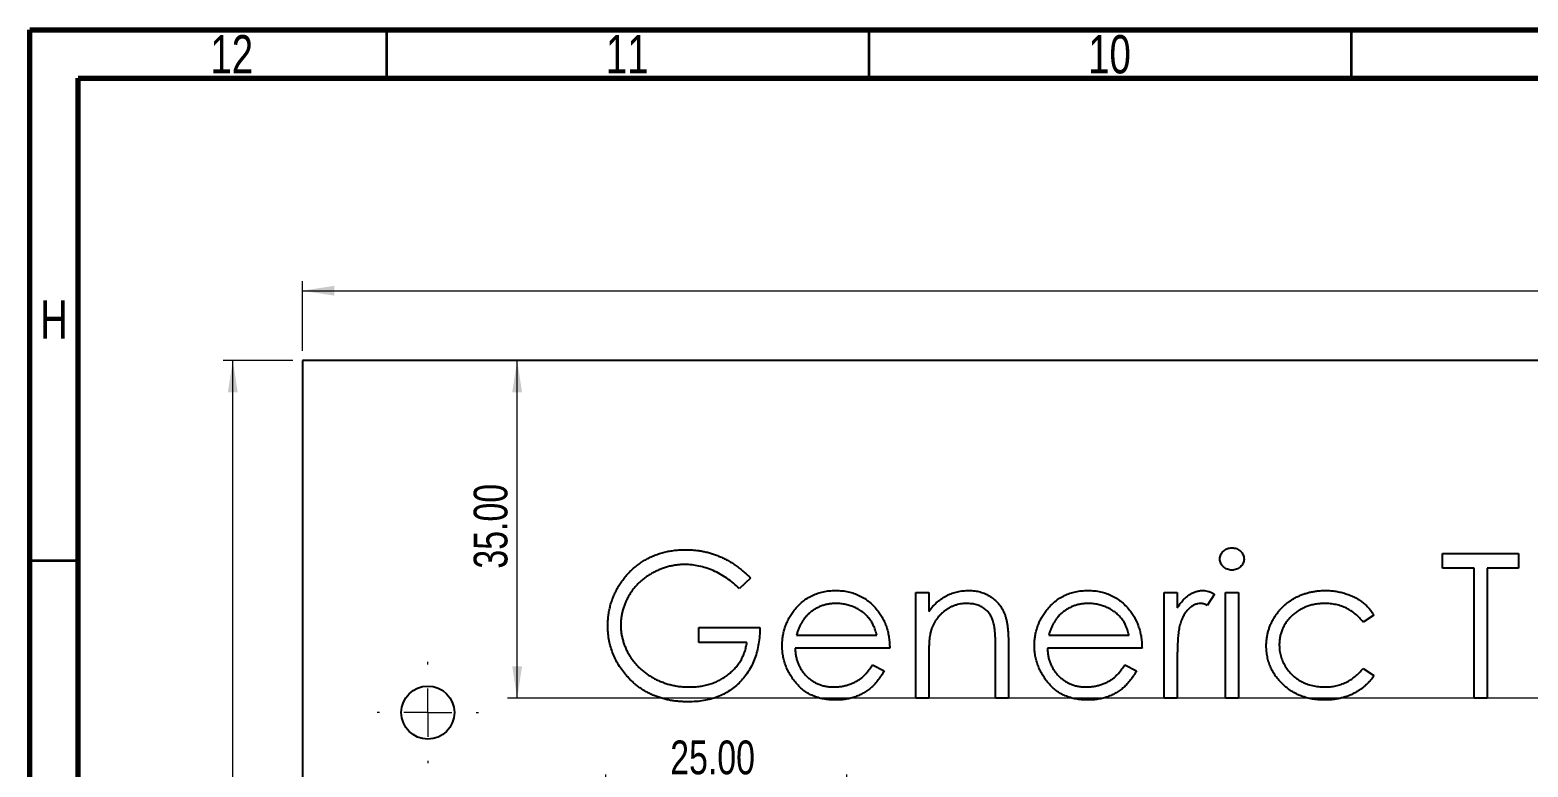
# Model space of a CAD drawing. Header units: millimetres. Extents: x 0 to 589, y 0 to 415.
# Drawn here: x 15 to 170.3, y 338.6 to 415 of the extents above; entities that cross this region are included whole.
import ezdxf

# ---------------------------------------------------------------- set-up
doc = ezdxf.new("R2010")
doc.units = ezdxf.units.MM
doc.styles.add('SLDTEXTSTYLE1', font='TXT', dxfattribs={"width": 0.75})
doc.dimstyles.new('SLDDIMSTYLE0', dxfattribs={"dimtxt": 3.5, "dimasz": 3.302, "dimexe": 0, "dimexo": 0.0625, "dimgap": 0.875, "dimtad": 1, "dimrnd": 1e-09, "dimzin": 4, "dimdsep": 46, "dimtxsty": 'SLDTEXTSTYLE1', "dimsah": 1, "dimcen": 0.09, "dimadec": 0, "dimazin": 1, "dimtfac": 1, "dimtofl": 0, "dimtmove": 0, "dimatfit": 3, "dimfxl": 1, "dimfrac": 2, "dimtolj": 1, "dimtzin": 12, "dimarcsym": 0})
doc.dimstyles.new('SLDDIMSTYLE1', dxfattribs={"dimtxt": 3.5, "dimasz": 3.302, "dimexe": 0, "dimexo": 0.0625, "dimgap": 0.875, "dimtad": 1, "dimrnd": 1e-09, "dimzin": 4, "dimdsep": 46, "dimtxsty": 'SLDTEXTSTYLE1', "dimsah": 1, "dimcen": 0.09, "dimadec": 0, "dimazin": 1, "dimtfac": 1, "dimtmove": 0, "dimatfit": 0, "dimfxl": 1, "dimfrac": 2, "dimtolj": 1, "dimtzin": 12, "dimarcsym": 0})

# ---------------------------------------------------------------- blocks, each defined once
blk = doc.blocks.new('_D')
at = {"color": 7, "linetype": 'Continuous', "lineweight": 0}
for p, q in [((42.25, 380.76), (35.03, 380.76)), ((36.03, 162.76), (36.03, 380.76)), ((42.25, 162.76), (35.03, 162.76))]:
    blk.add_line(p, q, dxfattribs=at)
at = {"color": 7, "linetype": 'Continuous', "lineweight": 18}
for points in [[(36.03, 380.76), (35.52, 377.46), (36.54, 377.46)], [(36.03, 162.76), (36.54, 166.06), (35.52, 166.06)]]:
    blk.add_solid(points, dxfattribs=at)
at = {"color": 7, "linetype": 'Continuous', "lineweight": 18, "insert": (31.52, 264.65), "char_height": 3.5, "attachment_point": 1, "rotation": 90, "style": 'SLDTEXTSTYLE1'}
blk.add_mtext('218.00', dxfattribs=at)
blk = doc.blocks.new('_D_1')
at = {"color": 7, "linetype": 'Continuous', "lineweight": 0}
for p, q in [((43.25, 381.76), (43.25, 388.98)), ((468.25, 381.76), (468.25, 388.98)), ((43.25, 387.98), (468.25, 387.98))]:
    blk.add_line(p, q, dxfattribs=at)
at = {"color": 7, "linetype": 'Continuous', "lineweight": 18}
for points in [[(43.25, 387.98), (46.55, 387.47), (46.55, 388.49)], [(468.25, 387.98), (464.95, 388.49), (464.95, 387.47)]]:
    blk.add_solid(points, dxfattribs=at)
at = {"color": 7, "linetype": 'Continuous', "lineweight": 18, "insert": (248.64, 392.49), "char_height": 3.5, "attachment_point": 1, "style": 'SLDTEXTSTYLE1'}
blk.add_mtext('425.00', dxfattribs=at)
blk = doc.blocks.new('_D_17')
at = {"color": 7, "linetype": 'Continuous', "lineweight": 0}
for p, q in [((74.7, 322.43), (74.7, 337.86)), ((99.7, 322.43), (99.7, 337.86)), ((74.7, 336.86), (99.7, 336.86))]:
    blk.add_line(p, q, dxfattribs=at)
at = {"color": 7, "linetype": 'Continuous', "lineweight": 18}
for points in [[(74.7, 336.86), (78, 336.35), (78, 337.37)], [(99.7, 336.86), (96.4, 337.37), (96.4, 336.35)]]:
    blk.add_solid(points, dxfattribs=at)
at = {"color": 7, "linetype": 'Continuous', "lineweight": 18, "insert": (81.38, 341.37), "char_height": 3.5, "attachment_point": 1, "style": 'SLDTEXTSTYLE1'}
blk.add_mtext('25.00', dxfattribs=at)
blk = doc.blocks.new('_D_33')
at = {"color": 7, "linetype": 'Continuous', "lineweight": 0}
for p, q in [((65.51, 345.76), (65.51, 380.76)), ((221.82, 345.76), (64.51, 345.76))]:
    blk.add_line(p, q, dxfattribs=at)
at = {"color": 7, "linetype": 'Continuous', "lineweight": 18}
for points in [[(65.51, 380.76), (65, 377.46), (66.02, 377.46)], [(65.51, 345.76), (66.02, 349.06), (65, 349.06)]]:
    blk.add_solid(points, dxfattribs=at)
at = {"color": 7, "linetype": 'Continuous', "lineweight": 18, "insert": (61, 359.18), "char_height": 3.5, "attachment_point": 1, "rotation": 90, "style": 'SLDTEXTSTYLE1'}
blk.add_mtext('35.00', dxfattribs=at)
blk = doc.blocks.new('SW_CENTERMARKSYMBOL_0')
at = {"color": 0, "linetype": 'Continuous', "lineweight": 18}
for p, q in [((0, 5), (0, 5.25)), ((0, 0), (0, 2.5)), ((-5, 0), (-5.25, 0)), ((0, 0), (-2.5, 0)), ((0, 0), (0, -2.5)), ((0, 0), (2.5, 0)), ((5, 0), (5.25, 0)), ((0, -5), (0, -5.25))]:
    blk.add_line(p, q, dxfattribs=at)

msp = doc.modelspace()

# ---------------------------------------------------------------- linework, layer by layer
at = {"color": 7, "linetype": 'Continuous', "lineweight": 70}
for p, q in [((15, 5), (15, 415)), ((15, 415), (589, 415)), ((20, 10), (20, 410)), ((20, 410), (584, 410))]:
    msp.add_line(p, q, dxfattribs=at)
at = {"color": 7, "linetype": 'Continuous', "lineweight": 35}
for p, q in [((52, 410), (52, 415)), ((102, 410), (102, 415)), ((152, 410), (152, 415)), ((20, 360), (15, 360))]:
    msp.add_line(p, q, dxfattribs=at)
at = {"color": 7, "linetype": 'Continuous', "lineweight": 25}
for p, q in [((43.251, 380.76), (43.251, 162.76)), ((468.251, 380.76), (43.251, 380.76)), ((161.443, 360.76), (169.328, 360.76)), ((161.443, 359.221), (161.443, 360.76)), ((169.328, 360.76), (169.328, 359.221)), ((164.713, 359.221), (161.443, 359.221)), ((164.713, 345.76), (164.713, 359.221)), ((166.059, 359.221), (166.059, 345.76)), ((169.328, 359.221), (166.059, 359.221)), ((89.713, 358.2), (88.559, 357.106)), ((106.828, 356.721), (108.174, 356.721)), ((106.828, 345.76), (106.828, 356.721)), ((108.174, 356.721), (108.174, 354.744)), ((132.597, 356.721), (133.943, 356.721)), ((132.597, 345.76), (132.597, 356.721)), ((133.943, 356.721), (133.943, 355.108)), ((137.79, 356.538), (137.05, 355.372)), ((138.943, 356.721), (140.29, 356.721)), ((138.943, 345.76), (138.943, 356.721)), ((140.29, 356.721), (140.29, 345.76)), ((154.328, 354.345), (153.201, 353.645)), ((84.328, 353.068), (90.674, 353.068)), ((84.328, 351.529), (84.328, 353.068)), ((89.328, 351.529), (84.328, 351.529)), ((94.469, 352.298), (102.79, 352.298)), ((116.443, 351.358), (116.443, 345.76)), ((120.623, 352.298), (128.943, 352.298)), ((104.136, 350.952), (94.328, 350.952)), ((108.174, 349.723), (108.174, 345.76)), ((115.097, 345.76), (115.097, 350.916)), ((130.29, 350.952), (120.482, 350.952)), ((102.363, 349.221), (103.559, 348.593)), ((128.517, 349.221), (129.713, 348.593)), ((133.943, 349.444), (133.943, 345.76)), ((153.201, 348.837), (154.328, 348.098)), ((108.174, 345.76), (106.828, 345.76)), ((116.443, 345.76), (115.097, 345.76)), ((133.943, 345.76), (132.597, 345.76)), ((140.29, 345.76), (138.943, 345.76)), ((166.059, 345.76), (164.713, 345.76))]:
    msp.add_line(p, q, dxfattribs=at)
msp.add_circle((56.251, 344.26), 2.75, dxfattribs=at)
for points, knots in [([(74.905, 353.266), (74.907, 353.442), (74.912, 353.793), (74.967, 354.314), (75.046, 354.825), (75.162, 355.326), (75.308, 355.819), (75.49, 356.302), (75.702, 356.776), (75.949, 357.239), (76.224, 357.683), (76.522, 358.107), (76.848, 358.503), (77.196, 358.877), (77.57, 359.223), (77.968, 359.545), (78.389, 359.844), (78.834, 360.113), (79.297, 360.356), (79.778, 360.568), (80.275, 360.744), (80.785, 360.893), (81.311, 361.003), (81.851, 361.083), (82.407, 361.138), (82.782, 361.142), (82.973, 361.145)], [0, 0, 0, 0, 0.0420394, 0.0835445, 0.1246431, 0.1653031, 0.2061707, 0.2469707, 0.2883293, 0.3299865, 0.3717975, 0.4127376, 0.4534593, 0.4940013, 0.5343807, 0.5749515, 0.6158917, 0.6572496, 0.6990066, 0.7404863, 0.7823252, 0.8245675, 0.8670412, 0.9104995, 0.9546192, 1, 1, 1, 1]), ([(82.973, 361.145), (83.128, 361.142), (83.436, 361.137), (83.894, 361.103), (84.346, 361.049), (84.79, 360.975), (85.227, 360.875), (85.657, 360.754), (86.081, 360.614), (86.498, 360.447), (86.91, 360.257), (87.32, 360.044), (87.726, 359.803), (88.129, 359.534), (88.532, 359.241), (88.928, 358.916), (89.326, 358.572), (89.583, 358.325), (89.713, 358.2)], [0, 0, 0, 0, 0.0616169, 0.1221792, 0.1822163, 0.2418641, 0.3009601, 0.3599691, 0.4190329, 0.4780687, 0.5379926, 0.5989602, 0.6613211, 0.7252476, 0.7912202, 0.858746, 0.9283176, 1, 1, 1, 1]), ([(138.367, 360.177), (138.371, 360.255), (138.38, 360.407), (138.454, 360.626), (138.569, 360.828), (138.729, 361.003), (138.921, 361.15), (139.134, 361.259), (139.367, 361.326), (139.528, 361.333), (139.611, 361.337)], [0, 0, 0, 0, 0.1232899, 0.2421491, 0.3634375, 0.4897454, 0.6181148, 0.7448938, 0.8689323, 1, 1, 1, 1]), ([(139.611, 361.337), (139.694, 361.333), (139.858, 361.325), (140.094, 361.26), (140.31, 361.15), (140.501, 361.002), (140.665, 360.829), (140.779, 360.626), (140.853, 360.407), (140.862, 360.255), (140.867, 360.177)], [0, 0, 0, 0, 0.13189926, 0.25828409, 0.38434112, 0.51197962, 0.63863201, 0.75922976, 0.87741217, 1, 1, 1, 1]), ([(82.928, 359.606), (82.782, 359.604), (82.492, 359.601), (82.061, 359.556), (81.634, 359.491), (81.213, 359.397), (80.796, 359.277), (80.385, 359.128), (79.979, 358.954), (79.583, 358.754), (79.198, 358.533), (78.835, 358.289), (78.491, 358.028), (78.172, 357.745), (77.877, 357.442), (77.599, 357.124), (77.347, 356.784), (77.119, 356.427), (76.916, 356.059), (76.737, 355.684), (76.586, 355.304), (76.467, 354.918), (76.369, 354.528), (76.3, 354.132), (76.261, 353.73), (76.255, 353.461), (76.251, 353.326)], [0, 0, 0, 0, 0.0428412, 0.0855713, 0.1277187, 0.1700684, 0.2127872, 0.2554816, 0.2988771, 0.3428606, 0.3865276, 0.4295324, 0.4718862, 0.5137293, 0.5550817, 0.5965352, 0.6381201, 0.6798222, 0.7213315, 0.7618884, 0.8021993, 0.8418063, 0.8810604, 0.9206332, 0.9601012, 1, 1, 1, 1]), ([(88.559, 357.106), (88.35, 357.302), (87.937, 357.691), (87.265, 358.194), (86.563, 358.626), (85.836, 358.977), (85.101, 359.257), (84.368, 359.456), (83.645, 359.583), (83.165, 359.599), (82.928, 359.606)], [0, 0, 0, 0, 0.1361445, 0.2690425, 0.3985166, 0.5270995, 0.6522825, 0.7716804, 0.8874949, 1, 1, 1, 1]), ([(139.611, 359.029), (139.528, 359.033), (139.367, 359.04), (139.134, 359.107), (138.921, 359.216), (138.729, 359.362), (138.57, 359.538), (138.454, 359.736), (138.38, 359.952), (138.371, 360.101), (138.367, 360.177)], [0, 0, 0, 0, 0.13186675, 0.2566614, 0.38421321, 0.51336523, 0.64044315, 0.761085, 0.87914552, 1, 1, 1, 1]), ([(140.867, 360.177), (140.862, 360.101), (140.853, 359.952), (140.779, 359.737), (140.664, 359.537), (140.501, 359.363), (140.31, 359.216), (140.094, 359.106), (139.858, 359.041), (139.694, 359.033), (139.611, 359.029)], [0, 0, 0, 0, 0.1201621, 0.2375463, 0.3574971, 0.4849171, 0.6133293, 0.7401504, 0.8673013, 1, 1, 1, 1]), ([(94.244, 354.87), (94.38, 355.033), (94.647, 355.352), (95.1, 355.772), (95.59, 356.124), (96.111, 356.415), (96.669, 356.637), (97.258, 356.802), (97.883, 356.894), (98.31, 356.907), (98.529, 356.914)], [0, 0, 0, 0, 0.1288353, 0.2535893, 0.3746433, 0.49534, 0.6163248, 0.7397593, 0.8668423, 1, 1, 1, 1]), ([(98.529, 356.914), (98.754, 356.908), (99.195, 356.897), (99.838, 356.791), (100.446, 356.624), (101.019, 356.387), (101.558, 356.082), (102.059, 355.705), (102.53, 355.266), (102.803, 354.928), (102.943, 354.756)], [0, 0, 0, 0, 0.13204023, 0.25903284, 0.38187982, 0.50225844, 0.62275219, 0.74474263, 0.87010893, 1, 1, 1, 1]), ([(108.174, 354.744), (108.318, 354.924), (108.597, 355.272), (109.061, 355.729), (109.552, 356.106), (110.067, 356.406), (110.605, 356.633), (111.164, 356.796), (111.748, 356.894), (112.144, 356.907), (112.345, 356.914)], [0, 0, 0, 0, 0.140976, 0.2735688, 0.3989883, 0.5199298, 0.63811, 0.7565889, 0.8768598, 1, 1, 1, 1]), ([(112.345, 356.914), (112.548, 356.906), (112.945, 356.892), (113.523, 356.776), (114.063, 356.578), (114.562, 356.307), (115.013, 355.97), (115.409, 355.578), (115.736, 355.126), (115.955, 354.708), (116.1, 354.336), (116.191, 354.018), (116.268, 353.663), (116.335, 353.274), (116.381, 352.846), (116.416, 352.382), (116.442, 351.882), (116.443, 351.536), (116.443, 351.358)], [0, 0, 0, 0, 0.0772404, 0.1511781, 0.223488, 0.2955426, 0.3669763, 0.4371305, 0.5070436, 0.5785597, 0.6166135, 0.6587562, 0.7044912, 0.7548031, 0.8093316, 0.8682745, 0.9320729, 1, 1, 1, 1]), ([(120.398, 354.87), (120.534, 355.033), (120.801, 355.352), (121.254, 355.772), (121.743, 356.124), (122.265, 356.415), (122.823, 356.637), (123.412, 356.802), (124.037, 356.894), (124.464, 356.907), (124.683, 356.914)], [0, 0, 0, 0, 0.1288353, 0.2535893, 0.3746433, 0.49534, 0.6163248, 0.7397593, 0.8668423, 1, 1, 1, 1]), ([(124.683, 356.914), (124.907, 356.908), (125.348, 356.897), (125.991, 356.791), (126.6, 356.624), (127.173, 356.387), (127.712, 356.082), (128.213, 355.705), (128.683, 355.266), (128.957, 354.928), (129.097, 354.756)], [0, 0, 0, 0, 0.1320402, 0.2590328, 0.3818798, 0.5022584, 0.6227522, 0.7447426, 0.8701089, 1, 1, 1, 1]), ([(133.943, 355.108), (134.043, 355.258), (134.233, 355.545), (134.549, 355.925), (134.872, 356.24), (135.205, 356.491), (135.55, 356.679), (135.898, 356.816), (136.256, 356.897), (136.497, 356.908), (136.618, 356.914)], [0, 0, 0, 0, 0.1600594, 0.3061124, 0.4383665, 0.5605415, 0.6753172, 0.7861136, 0.8928418, 1, 1, 1, 1]), ([(136.618, 356.914), (136.711, 356.909), (136.904, 356.898), (137.195, 356.824), (137.495, 356.707), (137.689, 356.596), (137.79, 356.538)], [0, 0, 0, 0, 0.2252775, 0.4635232, 0.7203236, 1, 1, 1, 1]), ([(143.174, 351.151), (143.176, 351.28), (143.18, 351.537), (143.223, 351.919), (143.279, 352.296), (143.373, 352.663), (143.482, 353.025), (143.621, 353.379), (143.785, 353.726), (143.97, 354.065), (144.179, 354.391), (144.41, 354.698), (144.654, 354.991), (144.923, 355.26), (145.207, 355.515), (145.511, 355.75), (145.836, 355.965), (146.175, 356.164), (146.529, 356.341), (146.896, 356.494), (147.273, 356.624), (147.661, 356.728), (148.057, 356.814), (148.466, 356.869), (148.884, 356.907), (149.167, 356.912), (149.31, 356.914)], [0, 0, 0, 0, 0.04129145, 0.0821355, 0.12263604, 0.16283087, 0.2030066, 0.24352608, 0.28417294, 0.32540981, 0.36685467, 0.4075506, 0.44818737, 0.48868285, 0.52901497, 0.56984273, 0.61137024, 0.65323774, 0.69544612, 0.73775139, 0.78004336, 0.82280707, 0.86597814, 0.90959503, 0.9542314, 1, 1, 1, 1]), ([(149.31, 356.914), (149.49, 356.91), (149.848, 356.902), (150.379, 356.836), (150.902, 356.736), (151.408, 356.587), (151.892, 356.408), (152.344, 356.207), (152.755, 355.973), (153.132, 355.717), (153.475, 355.428), (153.789, 355.103), (154.08, 354.744), (154.245, 354.479), (154.328, 354.345)], [0, 0, 0, 0, 0.0912688, 0.1820814, 0.2719097, 0.3620495, 0.4500663, 0.5339765, 0.6136025, 0.6901976, 0.7654129, 0.8414366, 0.9197327, 1, 1, 1, 1]), ([(92.982, 351.211), (92.986, 351.379), (92.995, 351.713), (93.052, 352.207), (93.153, 352.687), (93.291, 353.154), (93.469, 353.606), (93.686, 354.044), (93.944, 354.468), (94.144, 354.736), (94.244, 354.87)], [0, 0, 0, 0, 0.1280448, 0.2537679, 0.3774284, 0.5005508, 0.6232959, 0.7465783, 0.8723475, 1, 1, 1, 1]), ([(95.773, 354.54), (95.702, 354.475), (95.557, 354.344), (95.364, 354.119), (95.178, 353.876), (95.01, 353.605), (94.855, 353.311), (94.71, 352.996), (94.58, 352.656), (94.507, 352.42), (94.469, 352.298)], [0, 0, 0, 0, 0.1099838, 0.2225805, 0.3384999, 0.4587086, 0.5855353, 0.7175177, 0.8546668, 1, 1, 1, 1]), ([(98.598, 355.568), (98.464, 355.565), (98.198, 355.56), (97.807, 355.511), (97.431, 355.429), (97.068, 355.318), (96.722, 355.17), (96.387, 354.996), (96.071, 354.784), (95.873, 354.622), (95.773, 354.54)], [0, 0, 0, 0, 0.131092, 0.2591413, 0.3841618, 0.505992, 0.6290981, 0.7506691, 0.8740389, 1, 1, 1, 1]), ([(102.79, 352.298), (102.74, 352.477), (102.646, 352.821), (102.447, 353.296), (102.224, 353.719), (101.96, 354.086), (101.661, 354.412), (101.315, 354.697), (100.928, 354.951), (100.5, 355.166), (100.047, 355.349), (99.573, 355.472), (99.09, 355.556), (98.763, 355.564), (98.598, 355.568)], [0, 0, 0, 0, 0.0962401, 0.1852313, 0.2675005, 0.3444004, 0.4195949, 0.4968906, 0.5766379, 0.6602679, 0.7453866, 0.8300403, 0.9144742, 1, 1, 1, 1]), ([(102.943, 354.756), (103.038, 354.627), (103.227, 354.369), (103.463, 353.948), (103.669, 353.508), (103.833, 353.041), (103.966, 352.553), (104.063, 352.041), (104.119, 351.504), (104.13, 351.139), (104.136, 350.952)], [0, 0, 0, 0, 0.1185218, 0.2362548, 0.3561744, 0.4772497, 0.6015399, 0.7296184, 0.8621583, 1, 1, 1, 1]), ([(112.111, 355.568), (112.002, 355.566), (111.788, 355.562), (111.47, 355.521), (111.162, 355.455), (110.86, 355.365), (110.571, 355.243), (110.285, 355.103), (110.012, 354.929), (109.748, 354.736), (109.503, 354.521), (109.274, 354.295), (109.071, 354.053), (108.886, 353.801), (108.727, 353.535), (108.588, 353.257), (108.47, 352.967), (108.411, 352.766), (108.382, 352.665)], [0, 0, 0, 0, 0.06398611, 0.12662686, 0.18898437, 0.25023019, 0.31235116, 0.37457362, 0.43814753, 0.50292041, 0.5679741, 0.63077133, 0.69293461, 0.75439753, 0.81521835, 0.87611693, 0.9380146, 1, 1, 1, 1]), ([(114.938, 353.41), (114.893, 353.58), (114.805, 353.908), (114.588, 354.352), (114.315, 354.73), (113.981, 355.04), (113.59, 355.28), (113.143, 355.447), (112.644, 355.552), (112.293, 355.562), (112.111, 355.568)], [0, 0, 0, 0, 0.1355195, 0.2608332, 0.378476, 0.4931776, 0.609281, 0.729981, 0.8592613, 1, 1, 1, 1]), ([(119.136, 351.211), (119.14, 351.379), (119.149, 351.713), (119.206, 352.207), (119.306, 352.687), (119.444, 353.154), (119.622, 353.606), (119.84, 354.044), (120.098, 354.468), (120.297, 354.736), (120.398, 354.87)], [0, 0, 0, 0, 0.1280448, 0.2537679, 0.3774284, 0.5005508, 0.6232959, 0.7465783, 0.8723475, 1, 1, 1, 1]), ([(121.927, 354.54), (121.856, 354.475), (121.711, 354.344), (121.517, 354.119), (121.332, 353.876), (121.164, 353.605), (121.009, 353.311), (120.864, 352.996), (120.734, 352.656), (120.661, 352.42), (120.623, 352.298)], [0, 0, 0, 0, 0.10998385, 0.2225805, 0.33849987, 0.45870857, 0.58553535, 0.71751774, 0.85466682, 1, 1, 1, 1]), ([(124.752, 355.568), (124.617, 355.565), (124.352, 355.56), (123.961, 355.511), (123.585, 355.429), (123.222, 355.318), (122.876, 355.17), (122.541, 354.996), (122.225, 354.784), (122.027, 354.622), (121.927, 354.54)], [0, 0, 0, 0, 0.131092, 0.2591413, 0.3841618, 0.505992, 0.6290981, 0.7506691, 0.8740389, 1, 1, 1, 1]), ([(128.943, 352.298), (128.894, 352.477), (128.799, 352.821), (128.601, 353.296), (128.378, 353.719), (128.114, 354.086), (127.815, 354.412), (127.469, 354.697), (127.082, 354.951), (126.654, 355.166), (126.201, 355.349), (125.727, 355.472), (125.244, 355.556), (124.916, 355.564), (124.752, 355.568)], [0, 0, 0, 0, 0.0962401, 0.1852313, 0.2675005, 0.3444004, 0.4195949, 0.4968906, 0.5766379, 0.6602679, 0.7453866, 0.8300403, 0.9144742, 1, 1, 1, 1]), ([(129.097, 354.756), (129.192, 354.627), (129.381, 354.369), (129.617, 353.948), (129.823, 353.508), (129.987, 353.041), (130.12, 352.553), (130.216, 352.041), (130.273, 351.504), (130.284, 351.139), (130.29, 350.952)], [0, 0, 0, 0, 0.1185218, 0.2362548, 0.3561744, 0.4772497, 0.6015399, 0.7296184, 0.8621583, 1, 1, 1, 1]), ([(136.362, 355.568), (136.254, 355.56), (136.034, 355.546), (135.71, 355.43), (135.397, 355.244), (135.147, 355.037), (134.954, 354.837), (134.816, 354.663), (134.69, 354.468), (134.569, 354.255), (134.459, 354.02), (134.357, 353.767), (134.264, 353.493), (134.211, 353.303), (134.184, 353.206)], [0, 0, 0, 0, 0.0938065, 0.1913381, 0.2951906, 0.4103123, 0.4719303, 0.5364252, 0.6031187, 0.6741177, 0.749332, 0.8282834, 0.9120398, 1, 1, 1, 1]), ([(137.05, 355.372), (136.986, 355.401), (136.863, 355.456), (136.683, 355.521), (136.517, 355.559), (136.412, 355.565), (136.362, 355.568)], [0, 0, 0, 0, 0.2951388, 0.5602299, 0.7949834, 1, 1, 1, 1]), ([(149.211, 355.568), (149.046, 355.563), (148.723, 355.554), (148.247, 355.498), (147.795, 355.397), (147.362, 355.264), (146.951, 355.085), (146.563, 354.867), (146.193, 354.614), (145.851, 354.321), (145.539, 354.002), (145.269, 353.66), (145.033, 353.305), (144.849, 352.929), (144.698, 352.54), (144.598, 352.131), (144.532, 351.707), (144.524, 351.417), (144.52, 351.271)], [0, 0, 0, 0, 0.0695216, 0.136921, 0.2019692, 0.2654616, 0.3282479, 0.3908167, 0.4535502, 0.517542, 0.5807384, 0.6419215, 0.7015967, 0.7603129, 0.8187565, 0.8777181, 0.9380941, 1, 1, 1, 1]), ([(153.201, 353.645), (153.078, 353.798), (152.835, 354.1), (152.412, 354.49), (151.962, 354.825), (151.477, 355.098), (150.956, 355.309), (150.404, 355.459), (149.818, 355.552), (149.417, 355.562), (149.211, 355.568)], [0, 0, 0, 0, 0.1283242, 0.2525845, 0.3735065, 0.4933645, 0.6146086, 0.7384702, 0.8659947, 1, 1, 1, 1]), ([(76.744, 348.212), (76.597, 348.395), (76.307, 348.757), (75.933, 349.339), (75.614, 349.94), (75.355, 350.564), (75.153, 351.21), (75.008, 351.876), (74.923, 352.565), (74.911, 353.03), (74.905, 353.266)], [0, 0, 0, 0, 0.1278957, 0.2536684, 0.3767384, 0.4993445, 0.6219993, 0.7456985, 0.8713452, 1, 1, 1, 1]), ([(76.251, 353.326), (76.254, 353.188), (76.261, 352.911), (76.302, 352.499), (76.379, 352.093), (76.482, 351.692), (76.61, 351.294), (76.77, 350.903), (76.96, 350.517), (77.18, 350.141), (77.421, 349.775), (77.69, 349.429), (77.977, 349.101), (78.291, 348.796), (78.622, 348.507), (78.98, 348.242), (79.358, 347.996), (79.756, 347.772), (80.171, 347.571), (80.596, 347.393), (81.034, 347.246), (81.481, 347.126), (81.936, 347.028), (82.404, 346.965), (82.879, 346.919), (83.199, 346.915), (83.361, 346.914)], [0, 0, 0, 0, 0.0389942, 0.0778819, 0.1166516, 0.1554161, 0.1946183, 0.2342615, 0.2745471, 0.3156673, 0.3570196, 0.3980825, 0.4390979, 0.4798333, 0.5212741, 0.5628408, 0.6052921, 0.6484087, 0.6917273, 0.7351489, 0.7783689, 0.8216609, 0.8655237, 0.9097315, 0.9545226, 1, 1, 1, 1]), ([(90.674, 353.068), (90.667, 352.781), (90.653, 352.22), (90.552, 351.401), (90.39, 350.628), (90.169, 349.9), (89.882, 349.217), (89.533, 348.579), (89.117, 347.99), (88.648, 347.446), (88.121, 346.96), (87.551, 346.533), (86.937, 346.174), (86.28, 345.881), (85.581, 345.653), (84.839, 345.491), (84.055, 345.394), (83.518, 345.382), (83.243, 345.375)], [0, 0, 0, 0, 0.0712723, 0.1394927, 0.2046354, 0.2674057, 0.3284456, 0.3883972, 0.4477339, 0.5073916, 0.5667676, 0.6254783, 0.6840665, 0.7432484, 0.8040334, 0.8664988, 0.9317232, 1, 1, 1, 1]), ([(108.382, 352.665), (108.365, 352.591), (108.328, 352.43), (108.288, 352.166), (108.252, 351.86), (108.222, 351.514), (108.204, 351.125), (108.183, 350.695), (108.176, 350.223), (108.175, 349.895), (108.174, 349.723)], [0, 0, 0, 0, 0.0769955, 0.1676151, 0.2710524, 0.3894595, 0.5208428, 0.6663988, 0.8260936, 1, 1, 1, 1]), ([(115.097, 350.916), (115.096, 351.065), (115.095, 351.351), (115.09, 351.76), (115.078, 352.13), (115.061, 352.462), (115.036, 352.754), (115.01, 353.008), (114.979, 353.223), (114.951, 353.352), (114.938, 353.41)], [0, 0, 0, 0, 0.17885, 0.3421096, 0.4898257, 0.6232544, 0.7400797, 0.8414827, 0.9289077, 1, 1, 1, 1]), ([(134.184, 353.206), (134.164, 353.119), (134.119, 352.926), (134.075, 352.604), (134.032, 352.222), (134.001, 351.781), (133.973, 351.281), (133.957, 350.722), (133.944, 350.103), (133.944, 349.67), (133.943, 349.444)], [0, 0, 0, 0, 0.0708549, 0.1569381, 0.2586004, 0.3758909, 0.5081662, 0.6562378, 0.8201768, 1, 1, 1, 1]), ([(83.361, 346.914), (83.555, 346.918), (83.937, 346.926), (84.498, 346.988), (85.037, 347.085), (85.553, 347.227), (86.045, 347.408), (86.516, 347.627), (86.962, 347.891), (87.384, 348.189), (87.773, 348.522), (88.124, 348.88), (88.431, 349.263), (88.699, 349.668), (88.921, 350.099), (89.102, 350.554), (89.242, 351.032), (89.299, 351.362), (89.328, 351.529)], [0, 0, 0, 0, 0.0706301, 0.1386936, 0.2049177, 0.2694409, 0.3326363, 0.3953017, 0.4577639, 0.520657, 0.5828517, 0.6433152, 0.7025802, 0.7609075, 0.8194896, 0.8782691, 0.9384913, 1, 1, 1, 1]), ([(98.496, 345.568), (98.285, 345.573), (97.874, 345.582), (97.276, 345.665), (96.713, 345.8), (96.185, 345.988), (95.693, 346.234), (95.237, 346.534), (94.813, 346.886), (94.436, 347.293), (94.097, 347.729), (93.797, 348.183), (93.546, 348.654), (93.343, 349.14), (93.178, 349.636), (93.063, 350.149), (92.997, 350.675), (92.987, 351.031), (92.982, 351.211)], [0, 0, 0, 0, 0.07157866, 0.13962922, 0.2047967, 0.26813496, 0.32981375, 0.3913014, 0.45343352, 0.51655169, 0.57963127, 0.64111892, 0.70129405, 0.76081034, 0.81993172, 0.87891958, 0.93898282, 1, 1, 1, 1]), ([(124.65, 345.568), (124.439, 345.573), (124.028, 345.582), (123.43, 345.665), (122.867, 345.8), (122.339, 345.988), (121.847, 346.234), (121.391, 346.534), (120.967, 346.886), (120.59, 347.293), (120.25, 347.729), (119.951, 348.183), (119.7, 348.654), (119.496, 349.14), (119.332, 349.636), (119.217, 350.149), (119.151, 350.675), (119.141, 351.031), (119.136, 351.211)], [0, 0, 0, 0, 0.07157866, 0.13962922, 0.2047967, 0.26813496, 0.32981375, 0.3913014, 0.45343352, 0.51655169, 0.57963127, 0.64111892, 0.70129405, 0.76081034, 0.81993172, 0.87891958, 0.93898282, 1, 1, 1, 1]), ([(149.199, 345.568), (148.986, 345.571), (148.57, 345.579), (147.96, 345.661), (147.377, 345.785), (146.821, 345.963), (146.292, 346.193), (145.792, 346.473), (145.32, 346.806), (144.882, 347.187), (144.48, 347.599), (144.135, 348.044), (143.836, 348.505), (143.596, 348.993), (143.404, 349.501), (143.274, 350.033), (143.189, 350.584), (143.179, 350.96), (143.174, 351.151)], [0, 0, 0, 0, 0.0695585, 0.1363353, 0.2010958, 0.26445, 0.327005, 0.3893914, 0.4519765, 0.51567, 0.5789732, 0.640167, 0.6997398, 0.758685, 0.8178204, 0.876984, 0.9376343, 1, 1, 1, 1]), ([(144.52, 351.271), (144.528, 351.079), (144.543, 350.698), (144.662, 350.135), (144.856, 349.591), (145.122, 349.07), (145.459, 348.587), (145.854, 348.154), (146.307, 347.78), (146.816, 347.469), (147.368, 347.219), (147.957, 347.042), (148.578, 346.934), (149.003, 346.921), (149.22, 346.914)], [0, 0, 0, 0, 0.0805252, 0.1599655, 0.2403214, 0.3225285, 0.4050236, 0.4865966, 0.5678655, 0.6513328, 0.7362376, 0.8215291, 0.9090049, 1, 1, 1, 1]), ([(94.328, 350.952), (94.335, 350.808), (94.348, 350.524), (94.408, 350.108), (94.503, 349.712), (94.638, 349.339), (94.8, 348.984), (94.999, 348.649), (95.236, 348.336), (95.5, 348.042), (95.795, 347.78), (96.105, 347.546), (96.434, 347.35), (96.781, 347.19), (97.144, 347.066), (97.524, 346.98), (97.92, 346.923), (98.19, 346.917), (98.327, 346.914)], [0, 0, 0, 0, 0.06838462, 0.13447559, 0.19839106, 0.26075348, 0.32182922, 0.38303724, 0.44465312, 0.50739801, 0.56982524, 0.63077764, 0.69092869, 0.75094513, 0.81104948, 0.87233085, 0.93500409, 1, 1, 1, 1]), ([(120.482, 350.952), (120.489, 350.808), (120.501, 350.524), (120.562, 350.108), (120.657, 349.712), (120.791, 349.339), (120.954, 348.984), (121.152, 348.649), (121.39, 348.336), (121.654, 348.042), (121.949, 347.78), (122.258, 347.546), (122.588, 347.35), (122.935, 347.19), (123.298, 347.066), (123.678, 346.98), (124.074, 346.923), (124.344, 346.917), (124.481, 346.914)], [0, 0, 0, 0, 0.0683846, 0.1344756, 0.1983911, 0.2607535, 0.3218292, 0.3830372, 0.4446531, 0.507398, 0.5698252, 0.6307776, 0.6909287, 0.7509451, 0.8110495, 0.8723309, 0.9350041, 1, 1, 1, 1]), ([(83.243, 345.375), (83.074, 345.378), (82.74, 345.383), (82.247, 345.417), (81.767, 345.469), (81.301, 345.549), (80.847, 345.646), (80.407, 345.771), (79.98, 345.915), (79.565, 346.079), (79.165, 346.269), (78.779, 346.481), (78.405, 346.712), (78.045, 346.968), (77.698, 347.245), (77.365, 347.546), (77.045, 347.868), (76.845, 348.097), (76.744, 348.212)], [0, 0, 0, 0, 0.0692365, 0.1365567, 0.2020942, 0.2664643, 0.3297688, 0.391879, 0.4532706, 0.5141147, 0.5743895, 0.6341417, 0.6939233, 0.7541522, 0.8144702, 0.8756606, 0.937348, 1, 1, 1, 1]), ([(98.327, 346.914), (98.462, 346.916), (98.728, 346.922), (99.125, 346.972), (99.516, 347.053), (99.899, 347.164), (100.265, 347.299), (100.605, 347.463), (100.917, 347.643), (101.209, 347.85), (101.492, 348.103), (101.773, 348.418), (102.074, 348.792), (102.263, 349.073), (102.363, 349.221)], [0, 0, 0, 0, 0.0825923, 0.1638789, 0.2456587, 0.3277257, 0.40861, 0.4857491, 0.5591691, 0.6302685, 0.705306, 0.792065, 0.8897964, 1, 1, 1, 1]), ([(103.559, 348.593), (103.464, 348.424), (103.278, 348.096), (102.959, 347.644), (102.625, 347.237), (102.26, 346.887), (101.876, 346.582), (101.47, 346.314), (101.04, 346.087), (100.587, 345.895), (100.105, 345.747), (99.595, 345.643), (99.055, 345.579), (98.685, 345.571), (98.496, 345.568)], [0, 0, 0, 0, 0.09336986, 0.18166077, 0.26587423, 0.34635478, 0.42459986, 0.50190318, 0.57999209, 0.65844343, 0.73867224, 0.82189415, 0.90880079, 1, 1, 1, 1]), ([(124.481, 346.914), (124.616, 346.916), (124.882, 346.922), (125.279, 346.972), (125.67, 347.053), (126.052, 347.164), (126.419, 347.299), (126.759, 347.463), (127.071, 347.643), (127.363, 347.85), (127.646, 348.103), (127.927, 348.418), (128.228, 348.792), (128.417, 349.073), (128.517, 349.221)], [0, 0, 0, 0, 0.0825923, 0.1638789, 0.2456587, 0.3277257, 0.40861, 0.4857491, 0.5591691, 0.6302685, 0.705306, 0.792065, 0.8897964, 1, 1, 1, 1]), ([(129.713, 348.593), (129.617, 348.424), (129.432, 348.096), (129.113, 347.644), (128.779, 347.237), (128.414, 346.887), (128.03, 346.582), (127.624, 346.314), (127.194, 346.087), (126.74, 345.895), (126.259, 345.747), (125.749, 345.643), (125.209, 345.579), (124.839, 345.571), (124.65, 345.568)], [0, 0, 0, 0, 0.0933699, 0.1816608, 0.2658742, 0.3463548, 0.4245999, 0.5019032, 0.5799921, 0.6584434, 0.7386722, 0.8218941, 0.9088008, 1, 1, 1, 1]), ([(154.328, 348.098), (154.261, 348), (154.128, 347.804), (153.905, 347.527), (153.664, 347.269), (153.407, 347.028), (153.137, 346.8), (152.844, 346.595), (152.538, 346.402), (152.216, 346.228), (151.88, 346.071), (151.531, 345.937), (151.171, 345.821), (150.8, 345.729), (150.416, 345.656), (150.02, 345.607), (149.613, 345.571), (149.338, 345.569), (149.199, 345.568)], [0, 0, 0, 0, 0.0596334, 0.1190689, 0.1781965, 0.2369566, 0.295932, 0.3558558, 0.4164733, 0.4777416, 0.539903, 0.6025375, 0.6654224, 0.7297653, 0.7948288, 0.8618265, 0.9300109, 1, 1, 1, 1]), ([(149.22, 346.914), (149.419, 346.919), (149.809, 346.93), (150.38, 347.023), (150.923, 347.174), (151.439, 347.384), (151.927, 347.656), (152.383, 347.992), (152.816, 348.382), (153.071, 348.683), (153.201, 348.837)], [0, 0, 0, 0, 0.1299811, 0.2554473, 0.3772983, 0.4984418, 0.6193721, 0.7418565, 0.8685637, 1, 1, 1, 1])]:
    msp.add_open_spline(points, degree=3, knots=knots, dxfattribs=at)

# ---------------------------------------------------------------- block references
at = {"color": 7, "linetype": 'Continuous', "lineweight": 0}
msp.add_blockref('SW_CENTERMARKSYMBOL_0', (56.251, 344.26), dxfattribs=at)

# ---------------------------------------------------------------- texts
at = {"color": 7, "linetype": 'Continuous', "lineweight": 0, "attachment_point": 2, "style": 'SLDTEXTSTYLE1'}
for s, insert, char_height in [('12', (35.92, 414.47), 3.9688), ('11', (76.92, 414.47), 3.9688), ('10', (126.92, 414.47), 3.9688), ('H', (17.49, 386.97), 3.969)]:
    msp.add_mtext(s, dxfattribs=dict(at, insert=insert, char_height=char_height))

# ---------------------------------------------------------------- dimensions: what is measured, and where the dimension line sits
at = {"color": 7, "linetype": 'Continuous', "lineweight": 18}
for base, p1, p2, dimstyle, picture, middle in [((468.251, 390.76), (43.251, 380.76), (468.251, 380.76), 'SLDDIMSTYLE0', '_D_1', (255.751, 390.76)), ((99.701, 339.639), (74.701, 328.86), (99.701, 328.86), 'SLDDIMSTYLE1', '_D_17', (87.201, 339.639))]:
    dim = msp.add_linear_dim(base=base, p1=p1, p2=p2, dimstyle=dimstyle, dxfattribs=at)
    dim.commit()
    dim.dimension.update_dxf_attribs({"geometry": picture, "text_midpoint": middle, "dimtype": 160})
for base, p1, picture, middle in [((33.251, 380.76), (43.251, 162.76), '_D', (33.251, 271.76)), ((62.731, 380.76), (73.751, 345.76), '_D_33', (62.731, 364.996))]:
    dim = msp.add_linear_dim(base=base, p1=p1, p2=(43.251, 380.76), angle=90, dimstyle='SLDDIMSTYLE0', dxfattribs=at)
    dim.commit()
    dim.dimension.update_dxf_attribs({"geometry": picture, "text_midpoint": middle, "dimtype": 160})

doc.saveas('drawing.dxf')
